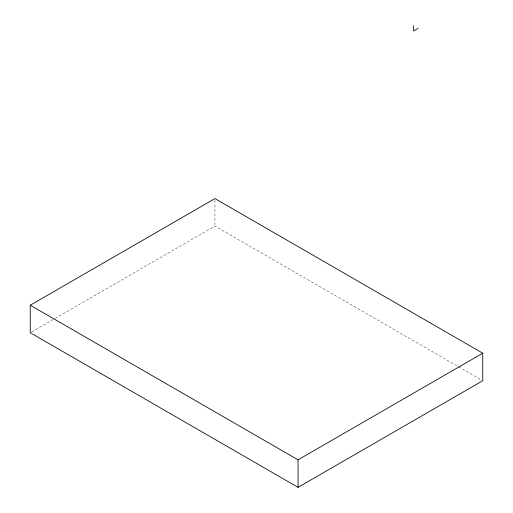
<?xml version="1.0" encoding="UTF-8"?>
<svg xmlns="http://www.w3.org/2000/svg" width="513" height="513" viewBox="0 0 513 513"><rect width="100%" height="100%" fill="white"/><g stroke="black" fill="none" stroke-linecap="round" stroke-linejoin="round"><path stroke-width="0.38" stroke-dasharray="2.56 1.92" d="M31.633 331.937L54.461 318.753M55.154 318.355L214.941 226.098L457.776 366.295M458.468 366.699L481.361 379.915M214.941 200.16L214.941 226.098"/><path stroke-width="0.77" d="M418.21 28.318L413.593 30.979L413.593 25.65M30.248 305.222L214.941 198.589L482.752 353.207L482.752 380.717L298.059 487.35L30.248 332.732L30.248 305.222L298.059 459.84L482.752 353.207M298.059 459.84L298.059 487.35"/></g></svg>
